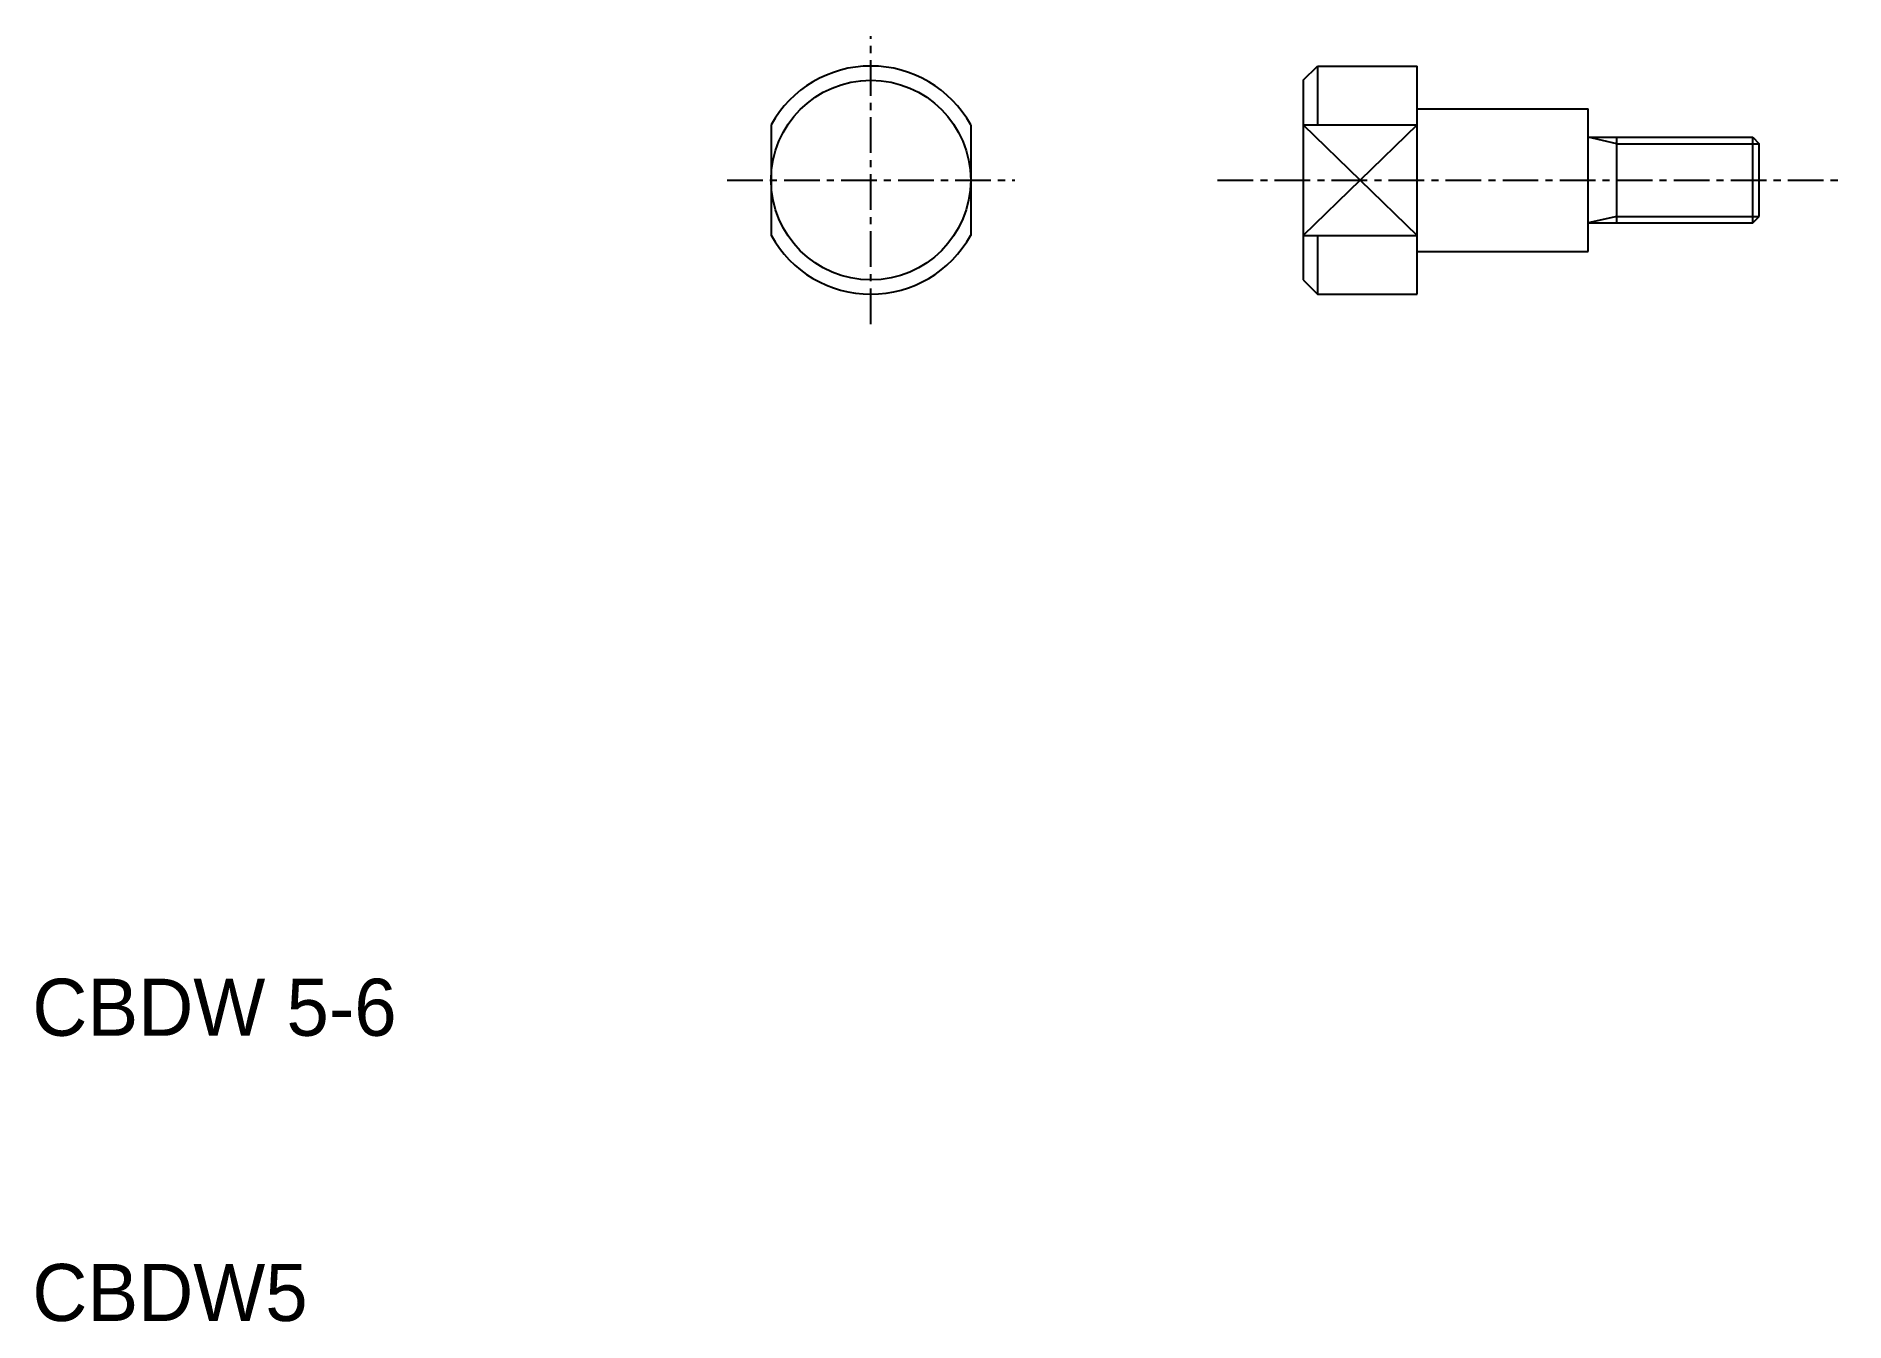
# Model space of a CAD drawing. Extents: x 5.7 to 69.1, y 3.6 to 48.7.
import ezdxf

# ---------------------------------------------------------------- set-up
doc = ezdxf.new("R2010")
doc.units = 0
doc.linetypes.add('CENTER', pattern=[2, 1.25, -0.25, 0.25, -0.25])
doc.layers.get('0').update_dxf_attribs({"linetype": 'CONTINUOUS'})
doc.layers.add('CENTER', color=1, linetype='CENTER')

msp = doc.modelspace()

# ---------------------------------------------------------------- linework, layer by layer
at = {"color": 7, "linetype": 'CONTINUOUS'}
for p, q in [((50.103, 47.113), (50.603, 47.613)), ((50.603, 47.613), (50.603, 45.549)), ((50.603, 47.613), (54.103, 47.613)), ((54.103, 46.113), (54.103, 47.613)), ((50.103, 47.113), (50.103, 40.113)), ((54.103, 46.113), (60.103, 46.113)), ((54.103, 41.113), (54.103, 46.113)), ((60.103, 45.113), (60.103, 46.113)), ((31.444, 45.549), (31.444, 41.676)), ((38.444, 45.549), (38.444, 41.676)), ((50.103, 45.549), (54.103, 45.549)), ((60.103, 42.113), (60.103, 45.113)), ((60.103, 45.113), (65.878, 45.113)), ((61.103, 42.113), (61.103, 45.113)), ((65.878, 45.113), (66.103, 44.888)), ((65.878, 42.113), (65.878, 45.113)), ((66.103, 42.338), (66.103, 44.888)), ((60.103, 42.113), (65.878, 42.113)), ((60.103, 41.113), (60.103, 42.113)), ((65.878, 42.113), (66.103, 42.338)), ((50.103, 41.676), (54.103, 41.676)), ((50.603, 41.676), (50.603, 39.613)), ((54.103, 41.113), (60.103, 41.113)), ((54.103, 39.613), (54.103, 41.113)), ((50.103, 40.113), (50.603, 39.613)), ((50.603, 39.613), (54.103, 39.613))]:
    msp.add_line(p, q, dxfattribs=at)
at = {"color": 3, "linetype": 'CONTINUOUS'}
for p, q in [((50.103, 45.549), (54.103, 41.676)), ((54.103, 45.549), (50.103, 41.676)), ((61.103, 44.888), (60.103, 45.113)), ((61.103, 44.888), (66.103, 44.888)), ((61.103, 42.338), (60.103, 42.113)), ((61.103, 42.338), (66.103, 42.338))]:
    msp.add_line(p, q, dxfattribs=at)
at = {"color": 7, "linetype": 'CONTINUOUS'}
msp.add_circle((34.944, 43.613), 3.5, dxfattribs=at)
for start, end in [(28.95502, 151.04498), (208.95502, 331.04498)]:
    msp.add_arc((34.944, 43.613), 4, start, end, dxfattribs=at)
at = {"layer": 'CENTER', "color": 1, "linetype": 'CENTER'}
for p, q in [((34.944, 38.567), (34.944, 48.658)), ((29.899, 43.613), (39.99, 43.613)), ((47.103, 43.613), (69.103, 43.613))]:
    msp.add_line(p, q, dxfattribs=at)

# ---------------------------------------------------------------- texts
at = {"color": 7, "linetype": 'CONTINUOUS'}
for s, p in [('CBDW 5-6', (5.532, 13.613)), ('CBDW5', (5.532, 3.613))]:
    msp.add_text(s, height=2, dxfattribs=at).set_placement(p)

doc.saveas('drawing.dxf')
